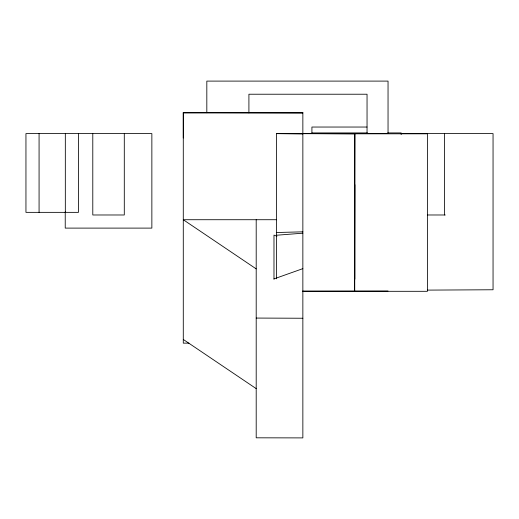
<?xml version="1.0" encoding="UTF-8"?>
<svg xmlns="http://www.w3.org/2000/svg" width="519" height="519" viewBox="0 0 519 519"><rect width="100%" height="100%" fill="white"/><g stroke="black" fill="none" stroke-linecap="round" stroke-linejoin="round"><path stroke-width="0.78" d="M183.285 137.976L183.285 112.506L302.856 112.415L302.856 437.9L256.198 437.815L256.198 219.719M354.73 291.308L354.847 133.805L302.856 133.545M354.516 291.308L354.847 133.805L427.422 133.805L427.422 291.308L302.856 291.308M273.98 278.904L302.856 268.647M276.608 235.224L302.856 233.187M276.608 232.518L302.856 231.831M427.52 290.108L493.05 289.764L493.05 133.604L400.824 133.604M388.043 291.023L302.571 291.107M183.291 112.98L302.856 112.902L183.285 112.506L183.285 343.143L188.942 343.143M366.991 127.038L311.919 127.038L311.919 133.604M311.919 132.929L367.4 132.929M387.648 132.929L401.174 132.929L401.174 134.544M276.608 278.826L276.608 133.623L354.847 133.805M303.031 133.604L388.043 133.604L388.043 81.1L206.822 81.1L206.822 112.727M427.578 214.983L445.289 214.983M276.608 219.719L183.285 219.719L256.198 268.894M256.198 318.069L302.856 318.244M276.608 133.623L302.856 133.908M276.938 236.216L273.98 235.107L273.98 279.248M183.285 339.458L256.198 388.634M444.536 133.604L444.536 214.983M367.043 133.604L367.043 94.224L248.912 94.224L248.912 112.876M354.847 184.693L354.847 279.196M124.294 133.604L124.294 214.983L92.791 214.983L92.791 133.604M78.453 133.604L78.453 212.355L25.95 212.355L25.95 133.604L151.859 133.604L151.859 228.107L65.232 228.107L65.232 211.953M65.329 133.604L65.329 212.355M39.074 133.604L39.074 212.355"/></g></svg>
